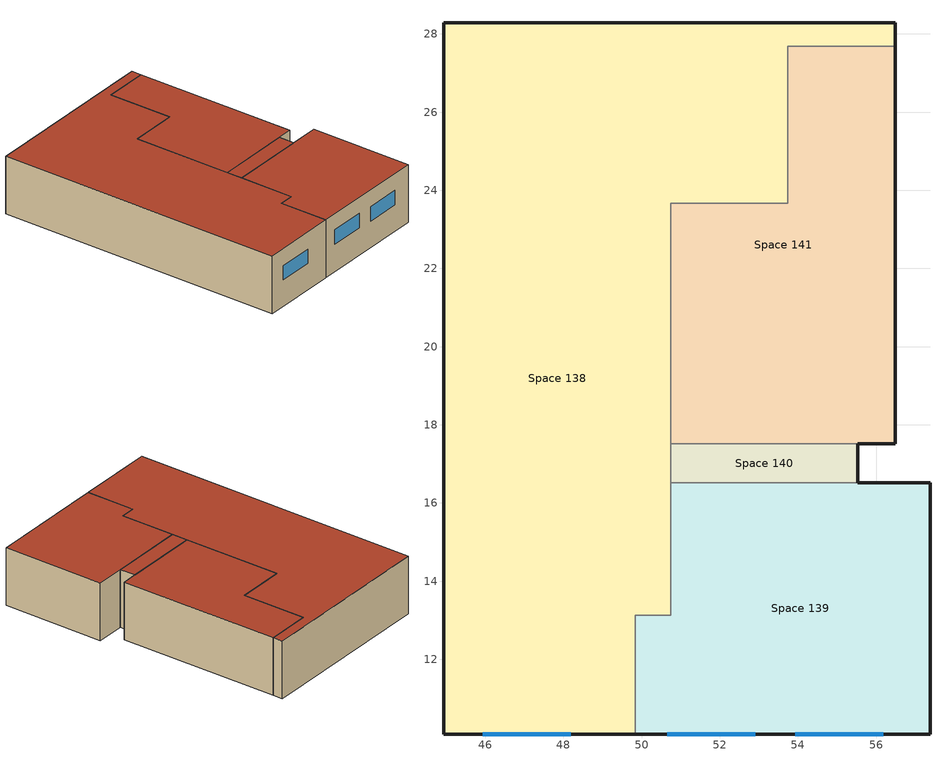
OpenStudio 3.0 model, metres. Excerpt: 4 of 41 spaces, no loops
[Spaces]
Space 138
 floor adiabatic (000_Interior Wall): 56.49,28.29 56.49,27.68 53.74,27.68 53.74,23.66 50.75,23.66 50.75,13.13 49.84,13.13 49.84,10.08 44.93,10.08 44.93,28.29 z7.32
 wall outside: 56.49,27.68 56.49,28.29 44.93,28.29 44.93,10.08 49.84,10.08 z7.32:10.97
 wall to Space 140: 50.75,16.52 50.75,17.52 z7.32:10.97
 wall to Space 139: 49.84,10.08 49.84,13.13 50.75,13.13 50.75,16.52 z7.32:10.97
 wall to Space 141: 50.75,17.52 50.75,23.66 53.74,23.66 53.74,27.68 56.49,27.68 z7.32:10.97
 window: 45.94,10.08 48.19,10.08 z8.99:9.9
 roof outside: 49.84,10.08 49.84,13.13 50.75,13.13 50.75,23.66 53.74,23.66 53.74,27.68 56.49,27.68 56.49,28.29 44.93,28.29 44.93,10.08 z10.97
Space 139
 floor adiabatic (000_Interior Wall): 57.38,16.52 57.38,10.08 49.84,10.08 49.84,13.13 50.75,13.13 50.75,16.52 z7.32
 wall outside: 49.84,10.08 57.38,10.08 57.38,16.52 55.53,16.52 z7.32:10.97
 wall to Space 140: 55.53,16.52 50.75,16.52 z7.32:10.97
 window: 53.94,10.08 56.19,10.08 z8.98:9.89; 50.66,10.08 52.91,10.08 z9.06:9.97
 roof outside: 57.38,10.08 57.38,16.52 50.75,16.52 50.75,13.13 49.84,13.13 49.84,10.08 z10.97
Space 140
 floor adiabatic (000_Interior Wall): 55.53,17.52 55.53,16.52 50.75,16.52 50.75,17.52 z7.32
 wall outside: 55.53,16.52 55.53,17.52 z7.32:10.97
 wall to Space 141: 55.53,17.52 50.75,17.52 z7.32:10.97
 roof outside: 55.53,16.52 55.53,17.52 50.75,17.52 50.75,16.52 z10.97
Space 141
 floor adiabatic (000_Interior Wall): 56.49,27.68 56.49,17.52 50.75,17.52 50.75,23.66 53.74,23.66 53.74,27.68 z7.32
 wall outside: 55.53,17.52 56.49,17.52 56.49,27.68 z7.32:10.97
 roof outside: 50.75,17.52 56.49,17.52 56.49,27.68 53.74,27.68 53.74,23.66 50.75,23.66 z10.97
[Site]
Edmonton Intl AP: Latitude {deg}=53.32; Longitude {deg}=-113.58; Time Zone {hr}=-7; Elevation {m}=723
[Building]
Training Building_2005-2014: North Axis {deg}=60; Default Construction Set=-modified; Standards Number of Stories=2; Standards Number of Above Ground Stories=1
[ClimateZones]
Climate Zone Institution Name 1=ASHRAE; Climate Zone Document Name 1=ANSI/ASHRAE Standard 169; Climate Zone Document Year 1=2006; Climate Zone Institution Name 2=CEC; Climate Zone Document Name 2=California Climate Zone Descriptions; Climate Zone Document Year 2=1995
[SizingPeriod:DesignDay] Barometric Pressure {Pa}=92936; Wind Direction {deg}=180; Sky Clearness=0; Rain Indicator=0; Snow Indicator=0; Day of Month=21; Daylight Saving Time Indicator=0; Dry-Bulb Temperature Range Modifier Type=DefaultMultipliers
Name | Maximum Dry-Bulb Temperature {C} | Daily Dry-Bulb Temperature Range {deltaC} | Humidity Indicating Conditions at Maximum Dry-Bulb | Wind Speed {m/s} | Month | Day Type | Humidity Indicating Type | Solar Model Indicator | ASHRAE Taub | ASHRAE Taud
Edmonton Stony Plain Ann Clg .4% Condns DB=>MWB | 27.5 | 12 | 17.6 | 3.8 | 7 | SummerDesignDay | Wetbulb | ASHRAETau | 0.353 | 2.369
Edmonton Stony Plain Ann Hum_n 99.6% Condns DP=>MCDB | -32.4 | 0 | -37.7 | 1.9 | 1 | WinterDesignDay | Dewpoint | ASHRAEClearSky
Edmonton Stony Plain Ann Htg 99.6% Condns DB | -32.5 | 0 | -32.5 | 1.9 | 1 | WinterDesignDay | Wetbulb | ASHRAEClearSky
Edmonton Stony Plain Ann Htg Wind 99.6% Condns WS=>MCDB | -5.8 | 0 | -5.8 | 11.6 | 1 | WinterDesignDay | Wetbulb | ASHRAEClearSky
[Construction]
000_ExtSlabCarpet_4in_ClimateZone 1-8; 000_ExtSlabCarpet_4in_ClimateZone 1-8 1: MAT-CC05 4 HW CONCRETE, CP02 CARPET PAD
000_Exterior Window: 000_Clear 3mm, 000_Air 13mm, 000_Clear 3mm
000_Interior Ceiling: 000_M11 100mm lightweight concrete, 000_F05 Ceiling air space resistance, 000_F16 Acoustic tile
000_Interior Door; 000_Interior Partition: 000_G05 25mm wood
000_Interior Floor: 000_F16 Acoustic tile, 000_F05 Ceiling air space resistance, 000_M11 100mm lightweight concrete
000_Interior Wall: 000_G01a 19mm gypsum board, 000_F04 Wall air space resistance, 000_G01a 19mm gypsum board
000_Interior Window: 000_Clear 3mm
Vintage 2 Door R4: Vintage 2 Door mtl R4
Vintage 2 Roof R18: Vintage 2 Roof mtl R18
Vintage 2 Wall R20: Vintage 2 Wall mtl R20
V2-Window-USI3.17: V2-Fenestration
Vintage 2 Foundation Wall R10: Vintage 2 Foundation Wall mtl R10
000_Interior Window 1: 000_Clear 3mm 2
000_Exterior Window 1: 000_Clear 3mm 2, 000_Air 13mm, 000_Clear 3mm 2
Customized construction 000_ExtSlabCarpet_4in_ClimateZone 1-8 to conductance of 0.21838829438742086: MAT-CC05 4 HW CONCRETE 1, CP02 CARPET PAD 1
Customized construction Vintage 1 Concrete Wall RSI 2.11 to conductance of 0.18925056775170326: MNECB Ref Brick 100mm 1, MNECB Ref Airspace 25mm 1, 000 G05 25mm wood 2, Mass NonRes Wall Insulation-2.89 1, 000_G01a 19mm gypsum board 1
Customized construction Vintage 1 Ref Deck Roof RSI 3.52 to conductance of 0.21838829438742086: MNECB Ref Gravel 50mm 1, MNECB Built-up Roof 9.5mm 1, MNECB Ref Polystyrene 46mm 1, 000_F08 Metal surface 1, 000 G05 25mm wood 3
Customized construction MNECB Ref Underground Floor 6.136 to conductance of 0.5678591709256104: MNECB Ref Polystyrene 25mm 1, MNECB Ref concrete 100mm 2
Customized construction MNECB Ref Underground Wall 9.659 to conductance of 0.5678591709256104: MNECB Ref Polystyrene 44mm 1, MNECB Ref concrete 100mm 3
Customized construction 000_ExtSlabCarpet_4in_ClimateZone 1-8 to conductance of 0.5678591709256104: MAT-CC05 4 HW CONCRETE 2, CP02 CARPET PAD 2
Customized Fenestration: cond=0.315 tvis=0.210 tsol=0.500: Customized Fenestration:: cond=0.315 tvis=0.210 tsol=0.500
Customized construction 000_Exterior Door to conductance of 1.4204545454545456: 000_F08 Metal surface 2, 000_I01 25mm insulation board 1
Customized construction 000_Exterior Door 1 to conductance of 0.5678591709256104: 000_F08 Metal surface 3, 000_I01 25mm insulation board 2
Customized Fenestration: cond=0.280 tvis=0.210 tsol=0.500: Customized Fenestration:: cond=0.280 tvis=0.210 tsol=0.500
[DefaultConstructionSet] Interior Partition Construction=000_Interior Partition
Name | Default Exterior Surface Constructions | Default Interior Surface Constructions | Default Ground Contact Surface Constructions | Default Exterior SubSurface Constructions | Default Interior SubSurface Constructions
V2-Baseline | ASHRAE_189.1-2009_ClimateZone 4-5 (mdoff)_Exterior_DefSurfCons 1 | ASHRAE_189.1-2009_ClimateZone 4-5 (mdoff)_Exterior_DefSurfCons 2 | ASHRAE_189.1-2009_ClimateZone 4-5 (mdoff)_Exterior_DefSurfCons | ASHRAE_189.1-2009_ClimateZone 4-5 (mdoff)_Exterior_DefSubCons 1 | ASHRAE_189.1-2009_ClimateZone 4-5 (mdoff)_Exterior_DefSubCons
-modified | -modified | 000_Interior_DefSurfCons 12 | -modified 1 | -modified | 000_Interior_DefSubCons 12
[DefaultSubSurfaceConstructions]
Name | Door Construction | Glass Door Construction | Skylight Construction | Tubular Daylight Dome Construction | Tubular Daylight Diffuser Construction | Fixed Window Construction | Operable Window Construction | Overhead Door Construction
ASHRAE_189.1-2009_ClimateZone 4-5 (mdoff)_Exterior_DefSubCons | 000_Interior Door | 000_Exterior Window | 000_Exterior Window | 000_Interior Window | 000_Interior Window
ASHRAE_189.1-2009_ClimateZone 4-5 (mdoff)_Exterior_DefSubCons 1 | Vintage 2 Door R4 | V2-Window-USI3.17 | V2-Window-USI3.17 |  |  | V2-Window-USI3.17 | V2-Window-USI3.17 | Vintage 2 Door R4
000_Interior_DefSubCons 12 | 000_Interior Door | 000_Exterior Window 1 | 000_Exterior Window 1 | 000_Interior Window 1 | 000_Interior Window 1 | 000_Interior Window 1 | 000_Interior Window 1
-modified | Customized construction 000_Exterior Door to conductance of 1.4204545454545456 | Customized Fenestration: cond=0.315 tvis=0.210 tsol=0.500 | Customized Fenestration: cond=0.280 tvis=0.210 tsol=0.500 | Customized Fenestration: cond=0.280 tvis=0.210 tsol=0.500 | Customized Fenestration: cond=0.280 tvis=0.210 tsol=0.500 | Customized Fenestration: cond=0.315 tvis=0.210 tsol=0.500 | Customized Fenestration: cond=0.315 tvis=0.210 tsol=0.500 | Customized construction 000_Exterior Door 1 to conductance of 0.5678591709256104
[DefaultSurfaceConstructions]
Name | Floor Construction | Wall Construction | Roof Ceiling Construction
ASHRAE_189.1-2009_ClimateZone 4-5 (mdoff)_Exterior_DefSurfCons | 000_ExtSlabCarpet_4in_ClimateZone 1-8 | Vintage 2 Foundation Wall R10 | Vintage 2 Foundation Wall R10
ASHRAE_189.1-2009_ClimateZone 4-5 (mdoff)_Exterior_DefSurfCons 1 | 000_ExtSlabCarpet_4in_ClimateZone 1-8 1 | Vintage 2 Wall R20 | Vintage 2 Roof R18
ASHRAE_189.1-2009_ClimateZone 4-5 (mdoff)_Exterior_DefSurfCons 2; 000_Interior_DefSurfCons 12 | 000_Interior Floor | 000_Interior Wall | 000_Interior Ceiling
-modified | Customized construction 000_ExtSlabCarpet_4in_ClimateZone 1-8 to conductance of 0.21838829438742086 | Customized construction Vintage 1 Concrete Wall RSI 2.11 to conductance of 0.18925056775170326 | Customized construction Vintage 1 Ref Deck Roof RSI 3.52 to conductance of 0.21838829438742086
-modified 1 | Customized construction MNECB Ref Underground Floor 6.136 to conductance of 0.5678591709256104 | Customized construction MNECB Ref Underground Wall 9.659 to conductance of 0.5678591709256104 | Customized construction 000_ExtSlabCarpet_4in_ClimateZone 1-8 to conductance of 0.5678591709256104
[Material]
Name | Roughness | Thickness {m} | Conductivity {W/m-K} | Density {kg/m3} | Specific Heat {J/kg-K} | Thermal Absorptance | Solar Absorptance | Visible Absorptance
000_F16 Acoustic tile | MediumSmooth | 0.0191 | 0.06 | 368 | 590
000_G01a 19mm gypsum board; 000_G01a 19mm gypsum board 1 | MediumSmooth | 0.019 | 0.16 | 800 | 1090
000_G05 25mm wood; 000 G05 25mm wood 2; 000 G05 25mm wood 3 | MediumSmooth | 0.0254 | 0.15 | 608 | 1630
000_M11 100mm lightweight concrete | MediumRough | 0.1016 | 0.53 | 1280 | 840
MAT-CC05 4 HW CONCRETE; MAT-CC05 4 HW CONCRETE 1; MAT-CC05 4 HW CONCRETE 2 | Rough | 0.1016 | 1.311 | 2240 | 836.8 | 0.9 | 0.7 | 0.7
Vintage 2 Door mtl R4 | MediumRough | 0.03169 | 0.045 | 265.1 | 836.8
Vintage 2 Roof mtl R18 | MediumRough | 0.14265 | 0.045 | 265 | 836.8
Vintage 2 Wall mtl R20 | MediumRough | 0.1584 | 0.045 | 265 | 836.8
Vintage 2 Foundation Wall mtl R10 | MediumRough | 0.0792 | 0.045 | 265 | 836.8
MNECB Ref Brick 100mm 1 | MediumRough | 0.1016 | 1.311 | 2082.332 | 795.312
Mass NonRes Wall Insulation-2.89 1 | MediumRough | 0.232589 | 0.049 | 265 | 836.8 | 0.9 | 0.7 | 0.7
MNECB Ref Gravel 50mm 1 | VeryRough | 0.0508 | 1.80282 | 1601.794 | 837.17 | 0.9 | 0.7 | 0.7
MNECB Built-up Roof 9.5mm 1 | VeryRough | 0.0095 | 0.1634 | 1121.29 | 1465.048 | 0.9 | 0.7 | 0.7
MNECB Ref Polystyrene 46mm 1 | MediumRough | 0.124728 | 0.02885 | 28.832 | 1213.897
000_F08 Metal surface 1; 000_F08 Metal surface 2; 000_F08 Metal surface 3 | Smooth | 0.0008 | 45.28 | 7824 | 500
MNECB Ref Polystyrene 25mm 1; MNECB Ref Polystyrene 44mm 1 | MediumRough | 0.049179 | 0.02885 | 28.832 | 1213.897
MNECB Ref concrete 100mm 2; MNECB Ref concrete 100mm 3 | MediumRough | 0.1016 | 1.80282 | 2242.512 | 837.17
000_I01 25mm insulation board 1 | MediumRough | 0.0211195 | 0.03 | 43 | 1210
000_I01 25mm insulation board 2 | MediumRough | 0.0528295 | 0.03 | 43 | 1210
[Material:AirGap]
Name | Thermal Resistance
000_F04 Wall air space resistance | 0.15
000_F05 Ceiling air space resistance | 0.18
MNECB Ref Airspace 25mm 1 | 0.1717
[Material:NoMass] Roughness=VeryRough; Thermal Absorptance=0.9; Solar Absorptance=0.7; Visible Absorptance=0.8
Name | Thermal Resistance
CP02 CARPET PAD | 0.2165
CP02 CARPET PAD 1 | 4.5015
CP02 CARPET PAD 2 | 1.6835
[WindowMaterial:Gas]
000_Air 13mm: Gas Type=Air; Thickness=0.0127
[WindowMaterial:Glazing] Optical Data Type=SpectralAverage; Front Side Visible Reflectance at Normal Incidence=0.081; Back Side Visible Reflectance at Normal Incidence=0.081; Infrared Transmittance at Normal Incidence=0; Front Side Infrared Hemispherical Emissivity=0.84; Back Side Infrared Hemispherical Emissivity=0.84
Name | Thickness | Solar Transmittance at Normal Incidence | Front Side Solar Reflectance at Normal Incidence | Back Side Solar Reflectance at Normal Incidence | Visible Transmittance at Normal Incidence | Conductivity | Thickness {m} | Conductivity {W/m-K} | Dirt Correction Factor for Solar and Visible Transmittance | Solar Diffusing
000_Clear 3mm; 000_Clear 3mm 2 | 0.003 | 0.837 | 0.075 | 0.075 | 0.898 | 0.9
Customized Fenestration:: cond=0.315 tvis=0.210 tsol=0.500 |  | 0.5 | 0.5 | 0.5 | 0.21 |  | 0.1 | 0.315457 | 1 | No
Customized Fenestration:: cond=0.280 tvis=0.210 tsol=0.500 |  | 0.5 | 0.5 | 0.5 | 0.21 |  | 0.1 | 0.28 | 1 | No
[WindowMaterial:SimpleGlazingSystem]
V2-Fenestration: U-Factor {W/m2-K}=3.15; Solar Heat Gain Coefficient=0.5
[ThermostatSetpoint:DualSetpoint] Heating Setpoint Temperature Schedule=heating_always_21C; Cooling Setpoint Temperature Schedule=cooling_always_24C
Thermostat Setpoint Dual Setpoint 33; Thermostat Setpoint Dual Setpoint 35; Thermostat Setpoint Dual Setpoint 36; Thermostat Setpoint Dual Setpoint 10
[DesignSpecification:OutdoorAir]
Name | Outdoor Air Flow per Person {m3/s-person}
MNECB-Corr. < 2.4m wide-*-oa | 0.025
MNECB-Office - enclosed-A-oa | 0.01
[BuildingStory] Nominal Z Coordinate {m}=0; Nominal Floor to Floor Height {m}=3.658
Building Story 3; Building Story 4
[Space] Building Story=Building Story 4
Name | Space Type | Thermal Zone
Space 138 | Space Function-Office - enclosed | Thermal Zone 39
Space 139 | Space Function-Office - enclosed | Thermal Zone 40
Space 140 | Space Function-Corr. < 2.4m wide-sch-A | Thermal Zone 38
Space 141 | Space Function-Office - enclosed | Thermal Zone 41
[ThermalZone] Use Ideal Air Loads=No
Name | Thermostat
Thermal Zone 38 | Thermostat Setpoint Dual Setpoint 10
Thermal Zone 39 | Thermostat Setpoint Dual Setpoint 33
Thermal Zone 40 | Thermostat Setpoint Dual Setpoint 35
Thermal Zone 41 | Thermostat Setpoint Dual Setpoint 36
[SpaceType] Default Construction Set=V2-Baseline; Default Schedule Set=BLDG034 SetSchedule; Standards Building Type=Space Function
Name | Design Specification Outdoor Air Object | Standards Space Type
Space Function-Corr. < 2.4m wide-sch-A | MNECB-Corr. < 2.4m wide-*-oa | Corr. < 2.4m wide-sch-A
Space Function-Office - enclosed | MNECB-Office - enclosed-A-oa | Office - enclosed
[People] Activity Level Schedule=BLDG034 Activity
Name | People Definition | Space or SpaceType
NECB-Corr. < 2.4m wide-sched-*-people | MNECB-Corridor-people_def | Space Function-Corr. < 2.4m wide-sch-A
NECB-Office - enclosed-sched-A-people | Actual-Office - enclosed-sched-A-people_def | Space Function-Office - enclosed
[People:Definition] Number of People Calculation Method=Area/Person; Fraction Radiant=0.3
Name | Space Floor Area per Person {m2/person}
MNECB-Corridor-people_def | 100
Actual-Office - enclosed-sched-A-people_def | 32
[Lights]
Name | Lights Definition | Space or SpaceType
NECB-Corr. < 2.4m wide-sched-*-lights | MNECB-Corridor-sched-*-lights_def | Space Function-Corr. < 2.4m wide-sch-A
NECB-Office - enclosed-sched-A-lights | MNECB-Office - enclosed-sched-A-lights_def | Space Function-Office - enclosed
[Lights:Definition] Design Level Calculation Method=Watts/Area
Name | Watts per Space Floor Area {W/m2}
MNECB-Corridor-sched-*-lights_def | 8.6
MNECB-Office - enclosed-sched-A-lights_def | 19.4
[ElectricEquipment]
Name | Electric Equipment Definition | Space or SpaceType
NECB-Corr. < 2.4m wide-sched-*-elec | MNECB-Corridor-sched-*-elec_def | Space Function-Corr. < 2.4m wide-sch-A
NECB-Office - enclosed-sched-A-elec | MNECB-Office- enclosed-elec_def | Space Function-Office - enclosed
[ElectricEquipment:Definition] Design Level Calculation Method=Watts/Area
Name | Watts per Space Floor Area {W/m2}
MNECB-Corridor-sched-*-elec_def | 0
MNECB-Office- enclosed-elec_def | 7.5
[DefaultScheduleSet]
BLDG034 SetSchedule: Number of People Schedule=Office Classroom occupancy schedule; People Activity Level Schedule=BLDG034 Activity; Lighting Schedule=Office Classroom occupancy schedule; Electric Equipment Schedule=Office Classroom occupancy schedule; Infiltration Schedule=BLDG034 Infil Quarter On
[SpaceInfiltration:DesignFlowRate] Schedule=Always_On; Design Flow Rate Calculation Method=Flow/ExteriorArea; Design Flow Rate {m3/s}=0; Flow per Space Floor Area {m3/s-m2}=0; Flow per Exterior Surface Area {m3/s-m2}=0.00035
Name | Space or SpaceType
Space Infiltration Design Flow Rate 2 | Space Function-Office - enclosed
Space Infiltration Design Flow Rate 7 | Space Function-Corr. < 2.4m wide-sch-A
[Schedule:Ruleset]
Name | Default Day Schedule | Summer Design Day Schedule | Winter Design Day Schedule
Always_On | Always_On Default Schedule | Always_On Summer Design Day | Always_On Winter Design Day
BLDG034 Activity | Medium Office Activity Default Schedule | Medium Office Activity Summer Design Day | Medium Office Activity Winter Design Day
BLDG034 Infil Quarter On | Medium Office Infil Quarter On Default Schedule | Medium Office Infil Quarter On Summer Design Day | Medium Office Infil Quarter On Winter Design Day
Office Classroom occupancy schedule | Schedule Day 9
heating_always_21C | Schedule Day 81
cooling_always_24C | Schedule Day 82
[Schedule:Day]
Always_On Default Schedule; Schedule Day 11: 24, 0, 0
Always_On Rule 1 Day Schedule; Always_On Winter Design Day; Always_On Summer Design Day; Medium Office Infil Quarter On Rule 1 Day Schedule: 24, 0, 1
Medium Office Activity Default Schedule; Medium Office Activity Summer Design Day; Medium Office Activity Winter Design Day: 24, 0, 120
Medium Office Infil Quarter On Default Schedule; Medium Office Infil Quarter On Summer Design Day: 6, 0, 1, 22, 0, 0.25, 24, 0, 1
Medium Office Infil Quarter On Winter Design Day: 6, 0, 1, 18, 0, 0.25, 24, 0, 1
Medium Office Infil Quarter On Rule 2 Day Schedule: 6, 0, 1, 16, 0, 0.25, 24, 0, 1
Schedule Day 9; Schedule Day 10: 7, 30, 0, 15, 30, 1, 24, 0, 0
Schedule Day 81: 24, 0, 21
Schedule Day 82: 24, 0, 24
[Schedule:Rule]
Name | Schedule Ruleset | Rule Order | Day Schedule | Apply Sunday | Apply Monday | Apply Tuesday | Apply Wednesday | Apply Thursday | Apply Friday | Apply Saturday | Date Specification Type | Start Month | Start Day | End Month | End Day
Always_On Rule 1 | Always_On | 0 | Always_On Rule 1 Day Schedule | Yes | Yes | Yes | Yes | Yes | Yes | Yes | DateRange | 1 | 1 | 12 | 31
Medium Office Infil Quarter On Rule 1 | BLDG034 Infil Quarter On | 0 | Medium Office Infil Quarter On Rule 1 Day Schedule | Yes | No | No | No | No | No | No | DateRange | 1 | 1 | 12 | 31
Medium Office Infil Quarter On Rule 2 | BLDG034 Infil Quarter On | 1 | Medium Office Infil Quarter On Rule 2 Day Schedule | No | No | No | No | No | No | Yes | DateRange | 1 | 1 | 12 | 31
Schedule Rule 1 | Office Classroom occupancy schedule | 1 | Schedule Day 10 |  | Yes | Yes | Yes | Yes | Yes
Schedule Rule 2 | Office Classroom occupancy schedule | 0 | Schedule Day 11 | Yes |  |  |  |  |  | Yes
